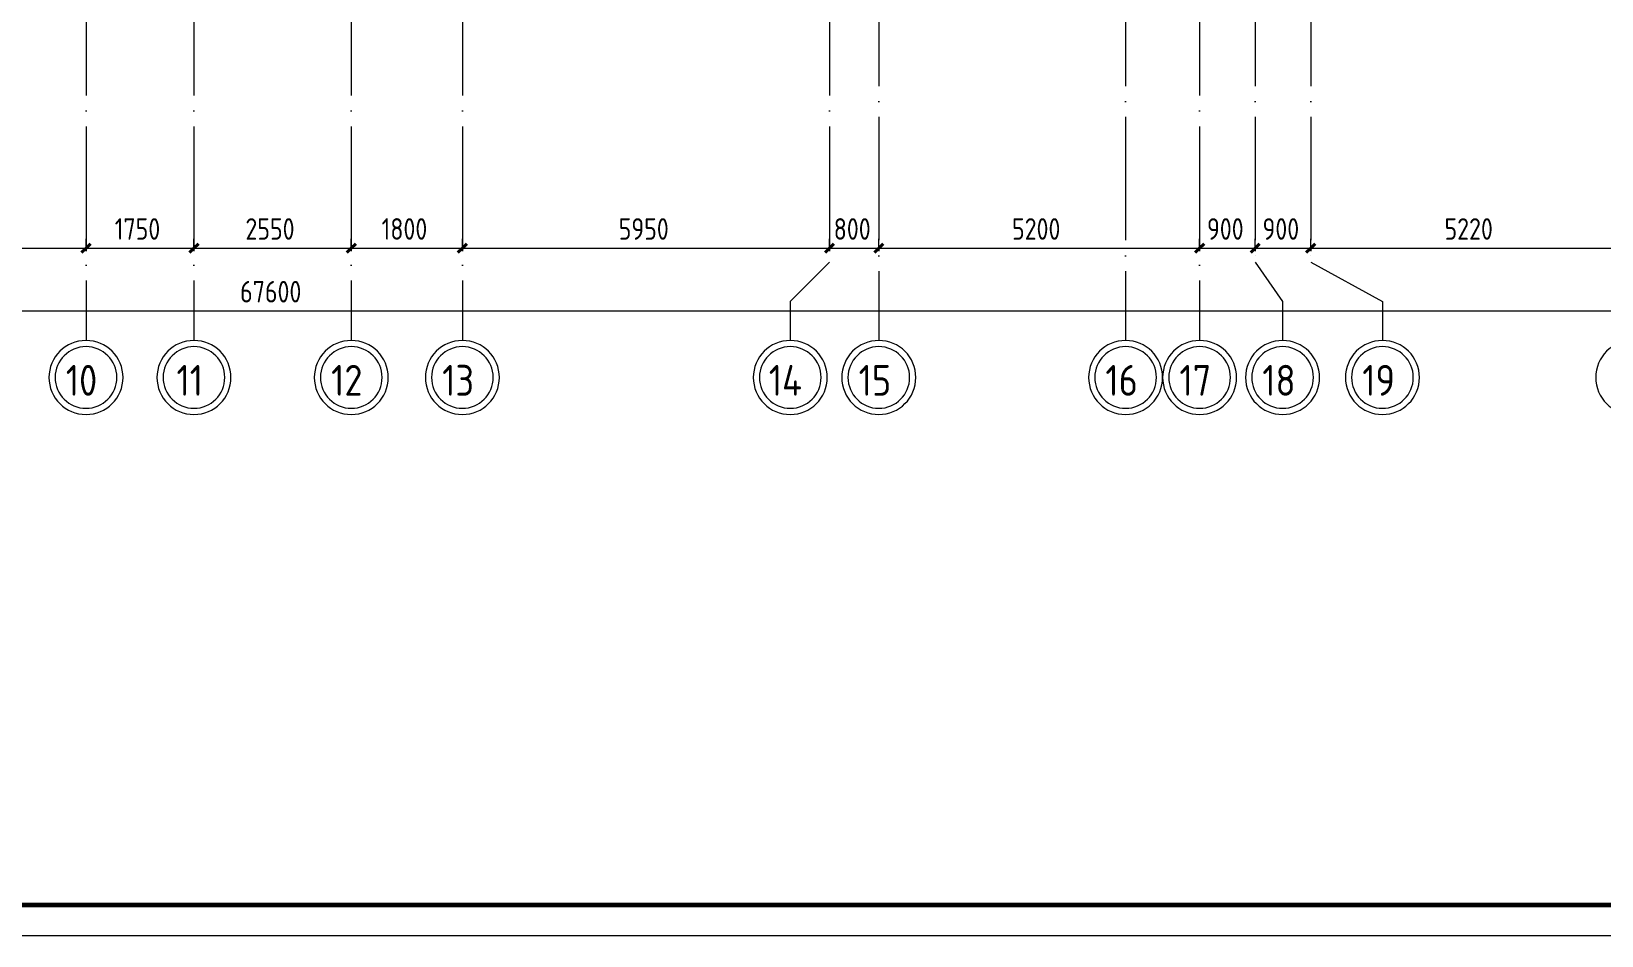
# Model space of a CAD drawing. Header units: millimetres. Extents: x -421858 to 614926, y -468665 to 141641.
# Drawn here: x 130541 to 155991, y -41916 to -27249 of the extents above; entities that cross this region are included whole.
import ezdxf

# ---------------------------------------------------------------- set-up
doc = ezdxf.new("R2010")
doc.units = ezdxf.units.MM
doc.linetypes.add('ADSK_Линия сетки', pattern=[25, 20, -2.5, 0, -2.5])
for name, color, linetype, lineweight in [('Оси', 252, 'Continuous', 9), ('ОФ_рамка', 8, 'Continuous', 60), ('Размеры', 7, 'Continuous', 9)]:
    doc.layers.add(name, color=color, linetype=linetype, lineweight=lineweight)
doc.styles.add('GOST Common_1', font='', dxfattribs={"height": 250})
doc.styles.add('GOST Common_3', font='', dxfattribs={"height": 3.5})
doc.styles.get('GOST Common_1').set_extended_font_data('GOST type B')
doc.styles.get('GOST Common_3').set_extended_font_data('GOST 2.304 type A')

# ---------------------------------------------------------------- blocks, each defined once
blk = doc.blocks.new('2 этаж')
at = {"layer": 'Оси', "color": 251, "linetype": 'ADSK_Линия сетки', "ltscale": 100, "true_color": 0x636466}
for p, q in [((131426, 33713), (131426, -32263)), ((133176, 33713), (133176, -32263)), ((135726, 33713), (135726, -32263)), ((137526, 33713), (137526, -32263)), ((143476, 33713), (143476, -30993)), ((149476, 33713), (149476, -32263)), ((144276, -1137), (144276, -32263)), ((148276, -1137), (148276, -32263)), ((150376, -1137), (150376, -30993)), ((151276, -1137), (151276, -30993))]:
    blk.add_line(p, q, dxfattribs=at)
at = {"layer": 'Оси', "color": 251, "ltscale": 100, "true_color": 0x636466}
for p, q in [((143476, -30993), (142841, -31628)), ((150376, -30993), (150820, -31628)), ((151276, -30993), (152439, -31628)), ((142841, -31628), (142841, -32263)), ((150820, -31628), (150820, -32263)), ((152439, -31628), (152439, -32263))]:
    blk.add_line(p, q, dxfattribs=at)
at = {"layer": 'Оси', "color": 251, "lineweight": 20, "true_color": 0x636466}
for centre, radius, start, end in [((131426, -32863), 600, 0, 180), ((133176, -32863), 600, 0, 180), ((135726, -32863), 600, 0, 180), ((137526, -32863), 600, 0, 180), ((142841, -32863), 600, 0, 180), ((144276, -32863), 600, 0, 180), ((148276, -32863), 600, 0, 180), ((149476, -32863), 600, 0, 180), ((150820, -32863), 600, 0, 180), ((152439, -32863), 600, 0, 180), ((156496, -32863), 600, 0, 180), ((131426, -32863), 500, 0, 180), ((133176, -32863), 500, 0, 180), ((135726, -32863), 500, 0, 180), ((137526, -32863), 500, 0, 180), ((142841, -32863), 500, 0, 180), ((144276, -32863), 500, 0, 180), ((148276, -32863), 500, 0, 180), ((149476, -32863), 500, 0, 180), ((150820, -32863), 500, 0, 180), ((152439, -32863), 500, 0, 180), ((131426, -32863), 600, 180, 0), ((131426, -32863), 500, 180, 0), ((133176, -32863), 600, 180, 0), ((133176, -32863), 500, 180, 0), ((135726, -32863), 600, 180, 0), ((135726, -32863), 500, 180, 0), ((137526, -32863), 600, 180, 0), ((137526, -32863), 500, 180, 0), ((142841, -32863), 600, 180, 0), ((142841, -32863), 500, 180, 0), ((144276, -32863), 600, 180, 0), ((144276, -32863), 500, 180, 0), ((148276, -32863), 600, 180, 0), ((148276, -32863), 500, 180, 0), ((149476, -32863), 600, 180, 0), ((149476, -32863), 500, 180, 0), ((150820, -32863), 600, 180, 0), ((150820, -32863), 500, 180, 0), ((152439, -32863), 600, 180, 0), ((152439, -32863), 500, 180, 0), ((156496, -32863), 600, 180, 0)]:
    blk.add_arc(centre, radius, start, end, dxfattribs=at)
at = {"layer": 'Размеры', "color": 251, "lineweight": 20, "true_color": 0x636466}
for p, q in [((125476, -30766), (131426, -30766)), ((131426, -30766), (131426, -30616)), ((131426, -30766), (131426, -30616)), ((131426, -30766), (131426, -30816)), ((131426, -30766), (133176, -30766)), ((131426, -30766), (131426, -30816)), ((133176, -30766), (133176, -30616)), ((133176, -30766), (133176, -30616)), ((133176, -30766), (133176, -30816)), ((133176, -30766), (135726, -30766)), ((133176, -30766), (133176, -30816)), ((135726, -30766), (135726, -30616)), ((135726, -30766), (135726, -30616)), ((135726, -30766), (135726, -30816)), ((135726, -30766), (137526, -30766)), ((135726, -30766), (135726, -30816)), ((137526, -30766), (137526, -30616)), ((137526, -30766), (137526, -30616)), ((137526, -30766), (137526, -30816)), ((137526, -30766), (143476, -30766)), ((137526, -30766), (137526, -30816)), ((143476, -30766), (143476, -30616)), ((143476, -30766), (143476, -30616)), ((143476, -30766), (143476, -30816)), ((143476, -30766), (144276, -30766)), ((143476, -30766), (143476, -30816)), ((144276, -30766), (144276, -30616)), ((144276, -30766), (144276, -30616)), ((144276, -30766), (144276, -30816)), ((144276, -30766), (149476, -30766)), ((144276, -30766), (144276, -30816)), ((149476, -30766), (149476, -30616)), ((149476, -30766), (149476, -30616)), ((149476, -30766), (149476, -30816)), ((149476, -30766), (150376, -30766)), ((149476, -30766), (149476, -30816)), ((150376, -30766), (150376, -30616)), ((150376, -30766), (150376, -30616)), ((150376, -30766), (150376, -30816)), ((150376, -30766), (151276, -30766)), ((150376, -30766), (150376, -30816)), ((151276, -30766), (151276, -30616)), ((151276, -30766), (151276, -30616)), ((151276, -30766), (151276, -30816)), ((151276, -30766), (156496, -30766)), ((151276, -30766), (151276, -30816)), ((100526, -31784), (168426, -31784))]:
    blk.add_line(p, q, dxfattribs=at)
at = {"layer": 'Размеры', "color": 251, "lineweight": 40, "true_color": 0x636466}
for p, q in [((131426, -30766), (131355, -30837)), ((131426, -30766), (131355, -30837)), ((131426, -30766), (131497, -30695)), ((131426, -30766), (131497, -30695)), ((133176, -30766), (133105, -30837)), ((133176, -30766), (133105, -30837)), ((133176, -30766), (133247, -30695)), ((133176, -30766), (133247, -30695)), ((135726, -30766), (135655, -30837)), ((135726, -30766), (135655, -30837)), ((135726, -30766), (135797, -30695)), ((135726, -30766), (135797, -30695)), ((137526, -30766), (137455, -30837)), ((137526, -30766), (137455, -30837)), ((137526, -30766), (137597, -30695)), ((137526, -30766), (137597, -30695)), ((143476, -30766), (143405, -30837)), ((143476, -30766), (143405, -30837)), ((143476, -30766), (143547, -30695)), ((143476, -30766), (143547, -30695)), ((144276, -30766), (144205, -30837)), ((144276, -30766), (144205, -30837)), ((144276, -30766), (144347, -30695)), ((144276, -30766), (144347, -30695)), ((149476, -30766), (149405, -30837)), ((149476, -30766), (149405, -30837)), ((149476, -30766), (149547, -30695)), ((149476, -30766), (149547, -30695)), ((150376, -30766), (150305, -30837)), ((150376, -30766), (150305, -30837)), ((150376, -30766), (150447, -30695)), ((150376, -30766), (150447, -30695)), ((151276, -30766), (151205, -30837)), ((151276, -30766), (151205, -30837)), ((151276, -30766), (151347, -30695)), ((151276, -30766), (151347, -30695))]:
    blk.add_line(p, q, dxfattribs=at)
at = {"layer": 'Оси', "color": 251, "true_color": 0x636466, "style": 'GOST Common_1', "width": 0.9}
for s, p in [('10', (131099, -33159)), ('11', (132893, -33159)), ('12', (135399, -33159)), ('13', (137199, -33159)), ('14', (142493, -33159)), ('15', (143949, -33159)), ('16', (147949, -33159)), ('17', (149149, -33159)), ('18', (150492, -33159)), ('19', (152112, -33159))]:
    blk.add_text(s, height=500, dxfattribs=at).set_placement(p)
at = {"layer": 'Размеры', "color": 251, "lineweight": 20, "true_color": 0x636466, "char_height": 350, "attachment_point": 1, "line_spacing_factor": 1.022761, "style": 'GOST Common_3'}
for s, insert, width in [('1750', (131892, -30279), 980.83), ('2550', (134010, -30279), 1059.58), ('1800', (136217, -30279), 980.83), ('5950', (140060, -30279), 1059.58), ('800', (143545, -30279), 794.69), ('5200', (146435, -30279), 1059.58), ('900', (149595, -30279), 794.69), ('900', (150495, -30279), 794.69), ('5220', (153445, -30279), 1059.58), ('67600', (133924, -31297), 1324.48)]:
    blk.add_mtext(s, dxfattribs=dict(at, insert=insert, width=width))
blk = doc.blocks.new('А0')
at = {"layer": 'ОФ_рамка', "color": 0, "linetype": 'Continuous', "ltscale": 100}
blk.add_lwpolyline([(224168, -393217), (340568, -393217)], dxfattribs=at)
at = {"layer": 'ОФ_рамка', "color": 0, "linetype": 'Continuous', "lineweight": 5, "ltscale": 100}
blk.add_lwpolyline([(222168, -393717), (341068, -393717)], dxfattribs=at)

msp = doc.modelspace()

# ---------------------------------------------------------------- block references
msp.add_blockref('2 этаж', (0, 0))
at = {"layer": 'ОФ_рамка', "color": 0, "lineweight": -2}
msp.add_blockref('А0', (-143310, 351801), dxfattribs=at)

doc.saveas('drawing.dxf')
